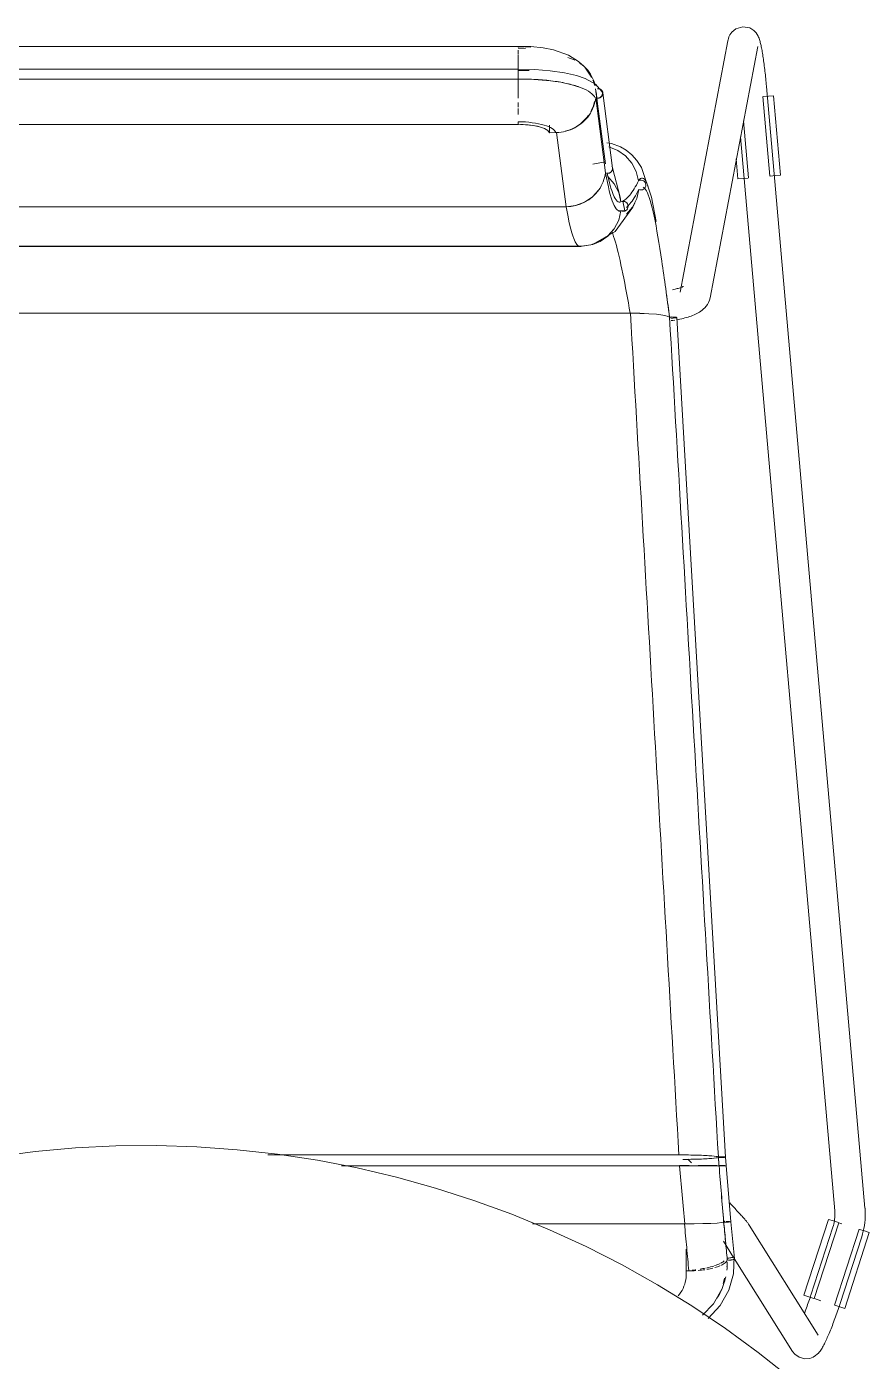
# Model space of a CAD drawing. Header units: millimetres. Extents: x 155927 to 317870, y -36033 to 97293.
# Drawn here: x 160104 to 160438, y 31523 to 32050 of the extents above; entities that cross this region are included whole.
import ezdxf

# ---------------------------------------------------------------- set-up
doc = ezdxf.new("R2010")
doc.units = ezdxf.units.MM
doc.header["$MEASUREMENT"] = 0
doc.layers.add('I-FURN', color=8, linetype='CONTINUOUS', lineweight=9)

msp = doc.modelspace()

# ---------------------------------------------------------------- linework, layer by layer
at = {"layer": 'I-FURN'}
for p, q in [((160384.78, 32049.49), (160387.53, 32050.32)), ((160387.53, 32050.32), (160390.29, 32049.84)), ((160381.73, 32045.14), (160381.64, 32044.73)), ((160381.87, 32045.66), (160381.73, 32045.14)), ((160382.08, 32046.28), (160381.87, 32045.66)), ((160382.46, 32047.08), (160382.08, 32046.28)), ((160383.2, 32048.16), (160382.46, 32047.08)), ((160384.78, 32049.49), (160383.2, 32048.16)), ((160390.29, 32049.84), (160391.95, 32048.8)), ((160391.95, 32048.8), (160392.8, 32047.89)), ((160392.8, 32047.89), (160393.28, 32047.18)), ((160393.28, 32047.18), (160393.58, 32046.62)), ((160393.58, 32046.62), (160393.8, 32046.15)), ((160393.8, 32046.15), (160393.97, 32045.72)), ((160393.97, 32045.72), (160394.11, 32045.32)), ((160394.11, 32045.32), (160394.24, 32044.92)), ((160394.24, 32044.92), (160394.35, 32044.53)), ((160298.74, 32042.54), (160003.89, 32042.54)), ((160298.74, 32042.37), (160298.74, 32042.54)), ((160298.74, 32042.54), (160303.77, 32042.43)), ((160298.74, 32042.52), (160298.74, 32042.24)), ((160298.74, 32041.05), (160298.74, 32039.3)), ((160303.77, 32042.43), (160308.59, 32041.92)), ((160308.59, 32041.92), (160312.63, 32041.13)), ((160312.63, 32041.13), (160318.67, 32039.01)), ((160381.64, 32044.73), (160362.83, 31945.44)), ((160374.62, 31943.2), (160393.43, 32042.49)), ((160394.35, 32044.53), (160394.46, 32044.12)), ((160394.46, 32044.12), (160394.56, 32043.71)), ((160394.56, 32043.71), (160394.66, 32043.28)), ((160394.66, 32043.28), (160394.76, 32042.84)), ((160394.76, 32042.84), (160394.86, 32042.38)), ((160394.86, 32042.38), (160394.95, 32041.9)), ((160394.95, 32041.9), (160395.05, 32041.41)), ((160395.05, 32041.41), (160395.14, 32040.89)), ((160395.14, 32040.89), (160395.24, 32040.36)), ((160395.24, 32040.36), (160395.33, 32039.81)), ((160395.33, 32039.81), (160395.42, 32039.24)), ((160298.74, 32039.02), (160298.74, 32036.44)), ((160298.74, 32033.26), (160298.74, 32036.29)), ((160298.74, 32036.27), (160298.74, 32033.26)), ((160318.67, 32039.01), (160322.56, 32036.61)), ((160322.56, 32036.61), (160325.03, 32034.32)), ((160325.03, 32034.32), (160327.71, 32030.42)), ((160395.42, 32039.24), (160395.51, 32038.65)), ((160395.51, 32038.65), (160395.6, 32038.05)), ((160395.6, 32038.05), (160395.69, 32037.43)), ((160395.69, 32037.43), (160395.78, 32036.8)), ((160395.78, 32036.8), (160395.87, 32036.15)), ((160395.87, 32036.15), (160395.96, 32035.48)), ((160395.96, 32035.48), (160396.05, 32034.81)), ((160396.05, 32034.81), (160396.13, 32034.12)), ((160298.74, 32033.5), (160003.89, 32033.5)), ((160003.89, 32029.54), (160298.74, 32029.54)), ((160298.74, 32033.5), (160298.74, 32029.55)), ((160298.74, 32033.5), (160305.28, 32033.41)), ((160298.74, 32033.43), (160298.74, 32033.5)), ((160298.74, 32033.24), (160298.74, 32033.43)), ((160298.74, 32032.93), (160298.74, 32033.24)), ((160298.74, 32032.54), (160298.74, 32032.93)), ((160298.74, 32032.09), (160298.74, 32032.54)), ((160298.74, 32031.6), (160298.74, 32032.09)), ((160298.74, 32031.1), (160298.74, 32031.6)), ((160298.74, 32030.62), (160298.74, 32031.1)), ((160298.74, 32030.21), (160298.74, 32030.62)), ((160298.74, 32029.88), (160298.74, 32030.21)), ((160298.74, 32029.65), (160298.74, 32029.88)), ((160298.74, 32029.55), (160298.74, 32029.65)), ((160298.74, 32025.76), (160298.74, 32029.57)), ((160298.74, 32029.57), (160298.74, 32025.76)), ((160304.96, 32029.46), (160298.74, 32029.54)), ((160311.53, 32028.93), (160304.96, 32029.46)), ((160305.28, 32033.41), (160311.4, 32032.92)), ((160311.4, 32032.92), (160317.02, 32032.08)), ((160317.02, 32032.08), (160321.71, 32030.98)), ((160321.71, 32030.98), (160325.17, 32029.82)), ((160325.17, 32029.82), (160329.29, 32027.63)), ((160327.71, 32030.42), (160327.81, 32030.23)), ((160396.13, 32034.12), (160396.22, 32033.42)), ((160396.22, 32033.42), (160396.3, 32032.71)), ((160396.3, 32032.71), (160396.38, 32032)), ((160396.38, 32032), (160396.46, 32031.27)), ((160396.46, 32031.27), (160396.54, 32030.54)), ((160396.54, 32030.54), (160396.62, 32029.8)), ((160396.62, 32029.8), (160396.69, 32029.05)), ((160396.69, 32029.05), (160396.76, 32028.3)), ((160298.74, 32025.56), (160298.74, 32022.01)), ((160315.54, 32028.34), (160311.53, 32028.93)), ((160319.97, 32027.37), (160315.54, 32028.34)), ((160323.41, 32026.28), (160319.97, 32027.37)), ((160329.29, 32027.63), (160331.83, 32024.73)), ((160333.2, 31996.1), (160329.35, 32025.79)), ((160329.5, 32024.6), (160330.12, 32019.83)), ((160336.05, 31994.46), (160332.19, 32024.23)), ((160396.76, 32028.3), (160396.83, 32027.55)), ((160396.83, 32027.55), (160396.9, 32026.8)), ((160396.9, 32026.8), (160396.91, 32026.64)), ((160435.86, 31583.32), (160396.91, 32026.64)), ((160298.74, 32020.38), (160298.74, 32018.54)), ((160329.37, 32022.25), (160333.22, 31992.55)), ((160395.5, 32022.67), (160398.26, 31991.25)), ((160395.62, 32022.68), (160397.69, 32022.86)), ((160397.69, 32022.86), (160399.73, 32023.04)), ((160399.73, 32023.04), (160402.49, 31991.63)), ((160298.74, 32018.02), (160298.74, 32015.55)), ((160298.74, 32011.7), (160003.89, 32011.7)), ((160003.89, 32011.64), (160298.74, 32011.64)), ((160298.74, 32011.64), (160301.78, 32011.53)), ((160301.78, 32011.53), (160304.63, 32011.21)), ((160304.63, 32011.21), (160307.12, 32010.7)), ((160307.12, 32010.7), (160309.1, 32010.03)), ((160309.1, 32010.03), (160310.45, 32009.24)), ((160310.45, 32009.24), (160311.09, 32008.38)), ((160311.09, 32008.38), (160311.09, 32011.39)), ((160311.09, 32008.38), (160313.81, 32008.45)), ((160313.81, 32008.45), (160317.67, 31979.17)), ((160389.81, 31990.51), (160387.82, 32013.12)), ((160335.58, 32004.13), (160333.81, 32004.36)), ((160338.11, 32001.39), (160334.59, 32002.79)), ((160339.18, 32002.84), (160335.58, 32004.13)), ((160341.45, 32001.49), (160339.18, 32002.84)), ((160386.61, 32006.77), (160423.91, 31582.27)), ((160341.19, 31999.22), (160338.11, 32001.39)), ((160341.19, 31999.22), (160343.66, 31996.39)), ((160343.67, 31996.39), (160341.19, 31999.22)), ((160343.62, 31999.72), (160341.45, 32001.49)), ((160345.61, 31997.47), (160343.62, 31999.72)), ((160347.43, 31994.65), (160345.61, 31997.47)), ((160384.88, 31998.04), (160385.58, 31990.14)), ((160333.07, 31996.88), (160328.25, 31995.93)), ((160333.69, 31992.39), (160334.18, 31992.36)), ((160334.18, 31992.36), (160334.67, 31992.44)), ((160334.67, 31992.44), (160335.13, 31992.63)), ((160335.13, 31992.63), (160335.51, 31992.93)), ((160335.51, 31992.93), (160335.8, 31993.31)), ((160335.8, 31993.31), (160335.99, 31993.75)), ((160335.99, 31994.69), (160335.81, 31995.13)), ((160336.06, 31994.22), (160335.99, 31994.69)), ((160335.99, 31993.75), (160336.06, 31994.22)), ((160336.03, 31994.54), (160339, 31982.92)), ((160345.41, 31993.07), (160343.67, 31996.39)), ((160346.31, 31989.44), (160345.41, 31993.07)), ((160351.42, 31982.93), (160347.43, 31994.65)), ((160336.71, 31988.18), (160334.2, 31991.06)), ((160338.46, 31984.79), (160336.71, 31988.18)), ((160346.31, 31989.44), (160346.78, 31989.61)), ((160346.79, 31989.61), (160346.31, 31989.44)), ((160346.78, 31989.61), (160347.28, 31989.65)), ((160347.28, 31989.65), (160346.79, 31989.61)), ((160347.28, 31989.65), (160347.78, 31989.57)), ((160347.78, 31989.57), (160347.28, 31989.65)), ((160347.78, 31989.57), (160348.23, 31989.38)), ((160348.23, 31989.38), (160347.78, 31989.57)), ((160348.23, 31989.38), (160348.62, 31989.07)), ((160348.62, 31989.07), (160348.23, 31989.38)), ((160348.62, 31989.07), (160348.92, 31988.68)), ((160348.92, 31988.68), (160348.62, 31989.07)), ((160348.95, 31986.79), (160348.66, 31986.39)), ((160348.66, 31986.39), (160348.95, 31986.79)), ((160348.92, 31988.68), (160349.11, 31988.22)), ((160349.12, 31988.22), (160348.92, 31988.68)), ((160349.13, 31987.25), (160348.95, 31986.79)), ((160348.95, 31986.79), (160349.13, 31987.25)), ((160349.11, 31988.22), (160349.19, 31987.74)), ((160349.19, 31987.74), (160349.12, 31988.22)), ((160349.19, 31987.74), (160349.13, 31987.25)), ((160349.13, 31987.25), (160349.19, 31987.74)), ((160387.62, 31990.32), (160385.58, 31990.14)), ((160389.69, 31990.5), (160387.62, 31990.32)), ((160400.44, 31991.45), (160398.38, 31991.27)), ((160402.49, 31991.63), (160400.44, 31991.45)), ((160324.98, 31980.97), (160328.1, 31983.05)), ((160328.1, 31983.05), (160330.59, 31985.79)), ((160339.36, 31981.07), (160338.46, 31984.79)), ((160339, 31982.92), (160339.32, 31981.05)), ((160345.57, 31982.34), (160343.93, 31979.02)), ((160343.94, 31979.02), (160345.58, 31982.34)), ((160346.37, 31985.96), (160345.57, 31982.34)), ((160345.58, 31982.34), (160346.37, 31985.96)), ((160346.84, 31985.81), (160346.37, 31985.96)), ((160346.37, 31985.96), (160346.84, 31985.8)), ((160347.34, 31985.78), (160346.84, 31985.81)), ((160346.84, 31985.8), (160347.34, 31985.77)), ((160347.83, 31985.87), (160347.34, 31985.78)), ((160347.34, 31985.77), (160347.83, 31985.86)), ((160348.28, 31986.07), (160347.83, 31985.87)), ((160347.83, 31985.86), (160348.28, 31986.07)), ((160348.66, 31986.39), (160348.28, 31986.07)), ((160348.28, 31986.07), (160348.66, 31986.39)), ((160353.32, 31973.27), (160351.42, 31982.93)), ((160317.67, 31979.17), (159984.96, 31979.17)), ((159984.96, 31979.17), (160317.67, 31979.17)), ((160317.67, 31979.17), (160321.44, 31979.65)), ((160321.44, 31979.65), (160324.98, 31980.97)), ((160337.01, 31969.4), (160343.99, 31978.94)), ((160338.29, 31977.55), (160341.17, 31977.6)), ((160338.46, 31973.85), (160339.36, 31977.57)), ((160339.35, 31981.07), (160339.82, 31981.23)), ((160339.82, 31977.41), (160339.35, 31977.57)), ((160339.83, 31981.24), (160339.36, 31981.07)), ((160339.36, 31977.57), (160339.83, 31977.4)), ((160339.82, 31981.23), (160340.32, 31981.27)), ((160340.32, 31977.37), (160339.82, 31977.41)), ((160340.32, 31981.27), (160339.83, 31981.24)), ((160339.83, 31977.4), (160340.32, 31977.37)), ((160340.87, 31977.47), (160340.03, 31981.36)), ((160340.32, 31981.27), (160340.81, 31981.19)), ((160340.82, 31981.19), (160340.32, 31981.27)), ((160340.81, 31977.45), (160340.32, 31977.37)), ((160340.32, 31977.37), (160340.82, 31977.45)), ((160340.81, 31981.19), (160341.26, 31980.99)), ((160341.26, 31977.65), (160340.81, 31977.45)), ((160341.27, 31980.99), (160340.82, 31981.19)), ((160340.82, 31977.45), (160341.27, 31977.65)), ((160341.26, 31980.99), (160341.65, 31980.67)), ((160341.65, 31977.97), (160341.26, 31977.65)), ((160341.65, 31980.67), (160341.27, 31980.99)), ((160341.27, 31977.65), (160341.65, 31977.96)), ((160343.93, 31979.02), (160341.54, 31976.18)), ((160341.54, 31976.18), (160343.94, 31979.02)), ((160341.65, 31980.67), (160341.94, 31980.27)), ((160341.94, 31980.27), (160341.65, 31980.67)), ((160341.94, 31978.37), (160341.65, 31977.97)), ((160341.65, 31977.96), (160341.94, 31978.37)), ((160341.94, 31980.27), (160342.13, 31979.81)), ((160342.13, 31979.81), (160341.94, 31980.27)), ((160342.13, 31978.83), (160341.94, 31978.37)), ((160341.94, 31978.37), (160342.13, 31978.83)), ((160342.13, 31979.81), (160342.19, 31979.32)), ((160342.2, 31979.32), (160342.13, 31979.81)), ((160342.19, 31979.32), (160342.13, 31978.83)), ((160342.13, 31978.83), (160342.2, 31979.32)), ((160343.99, 31978.94), (160344.88, 31980.69)), ((160338.46, 31973.85), (160336.71, 31970.46)), ((160336.71, 31970.46), (160338.46, 31973.85)), ((160328.36, 31964.29), (160337.01, 31969.4)), ((160334.2, 31967.59), (160331.06, 31965.42)), ((160331.07, 31965.41), (160334.2, 31967.58)), ((160336.71, 31970.46), (160334.2, 31967.59)), ((160334.2, 31967.58), (160336.71, 31970.46)), ((160323.7, 31963.58), (159978.92, 31963.58)), ((159978.92, 31963.58), (160323.7, 31963.58)), ((159979.46, 31963.42), (160284.26, 31963.42)), ((160284.26, 31963.42), (160323.17, 31963.42)), ((160323.17, 31963.42), (160328.2, 31964.22)), ((160327.49, 31964.05), (160323.7, 31963.58)), ((160323.7, 31963.58), (160327.5, 31964.05)), ((160331.06, 31965.42), (160327.49, 31964.05)), ((160327.5, 31964.05), (160331.07, 31965.41)), ((160328.2, 31964.22), (160331.38, 31965.59)), ((160360.28, 31946.46), (160359.79, 31946.36)), ((160360.75, 31946.56), (160360.28, 31946.46)), ((160361.2, 31946.67), (160360.75, 31946.56)), ((160361.62, 31946.77), (160361.2, 31946.67)), ((160362.01, 31946.88), (160361.62, 31946.77)), ((160362.38, 31946.99), (160362.01, 31946.88)), ((160362.71, 31947.1), (160362.38, 31946.99)), ((160363.02, 31947.2), (160362.71, 31947.1)), ((160363.29, 31947.3), (160363.02, 31947.2)), ((160363.52, 31947.4), (160363.29, 31947.3)), ((160363.71, 31947.49), (160363.52, 31947.4)), ((160363.87, 31947.56), (160363.71, 31947.49)), ((160363.95, 31947.61), (160363.87, 31947.56)), ((160364.03, 31947.65), (160363.95, 31947.61)), ((160364.05, 31947.67), (160364.03, 31947.65)), ((160373.08, 31939.84), (160372.57, 31939.25)), ((160373.56, 31940.53), (160373.08, 31939.84)), ((160374, 31941.32), (160373.56, 31940.53)), ((160374.36, 31942.22), (160374, 31941.32)), ((160374.62, 31943.2), (160374.36, 31942.22)), ((160343.01, 31937.07), (159959.61, 31937.07)), ((159959.61, 31937.07), (160343.01, 31937.07)), ((160346.78, 31937.02), (160343.01, 31937.07)), ((160343.09, 31937.07), (160346.78, 31937.01)), ((160350.32, 31936.86), (160346.78, 31937.02)), ((160346.84, 31937.01), (160350.32, 31936.86)), ((160353.42, 31936.62), (160350.32, 31936.86)), ((160350.36, 31936.86), (160353.42, 31936.62)), ((160355.91, 31936.31), (160353.42, 31936.62)), ((160353.45, 31936.62), (160355.91, 31936.31)), ((160357.66, 31935.95), (160355.91, 31936.31)), ((160355.92, 31936.31), (160357.66, 31935.94)), ((160358.56, 31935.54), (160357.66, 31935.95)), ((160357.66, 31935.94), (160358.56, 31935.55)), ((160359.03, 31935.56), (160358.56, 31935.54)), ((160358.56, 31935.55), (160359.03, 31935.56)), ((160359.53, 31935.57), (160359.03, 31935.56)), ((160359.03, 31935.56), (160359.53, 31935.57)), ((160359.07, 31935.15), (160359.57, 31935.14)), ((160359.57, 31935.14), (160359.07, 31935.15)), ((160359.91, 31934.22), (160359.18, 31934.12)), ((160360.02, 31935.56), (160359.53, 31935.57)), ((160359.53, 31935.57), (160360.03, 31935.56)), ((160359.57, 31935.14), (160360.06, 31935.15)), ((160360.06, 31935.15), (160359.57, 31935.14)), ((160360.62, 31934.33), (160359.91, 31934.22)), ((160360.48, 31935.54), (160360.02, 31935.56)), ((160360.03, 31935.56), (160360.48, 31935.54)), ((160360.06, 31935.15), (160360.51, 31935.17)), ((160360.51, 31935.17), (160360.06, 31935.15)), ((160360.86, 31935.5), (160360.48, 31935.54)), ((160360.48, 31935.54), (160360.87, 31935.5)), ((160360.51, 31935.17), (160360.89, 31935.21)), ((160360.89, 31935.21), (160360.51, 31935.17)), ((160361.16, 31935.46), (160360.86, 31935.5)), ((160360.87, 31935.5), (160361.17, 31935.46)), ((160360.89, 31935.21), (160361.18, 31935.25)), ((160361.18, 31935.25), (160360.89, 31935.21)), ((160361.35, 31935.41), (160361.16, 31935.46)), ((160361.17, 31935.46), (160361.36, 31935.41)), ((160361.18, 31935.25), (160361.36, 31935.3)), ((160361.37, 31935.3), (160361.18, 31935.25)), ((160362.02, 31934.57), (160361.32, 31934.45)), ((160361.43, 31935.36), (160361.35, 31935.41)), ((160361.36, 31935.41), (160361.43, 31935.36)), ((160361.36, 31935.3), (160361.43, 31935.36)), ((160361.43, 31935.36), (160361.37, 31935.3)), ((160380.72, 31603.45), (160361.43, 31935.36)), ((160362.7, 31934.71), (160362.02, 31934.57)), ((160363.37, 31934.85), (160362.7, 31934.71)), ((160364.02, 31935), (160363.37, 31934.85)), ((160364.67, 31935.17), (160364.02, 31935)), ((160365.3, 31935.34), (160364.67, 31935.17)), ((160365.91, 31935.52), (160365.3, 31935.34)), ((160366.52, 31935.71), (160365.91, 31935.52)), ((160367.11, 31935.92), (160366.52, 31935.71)), ((160367.69, 31936.14), (160367.11, 31935.92)), ((160368.26, 31936.38), (160367.69, 31936.14)), ((160368.82, 31936.63), (160368.26, 31936.38)), ((160369.37, 31936.9), (160368.82, 31936.63)), ((160369.91, 31937.19), (160369.37, 31936.9)), ((160370.45, 31937.51), (160369.91, 31937.19)), ((160370.98, 31937.87), (160370.45, 31937.51)), ((160371.52, 31938.27), (160370.98, 31937.87)), ((160372.05, 31938.73), (160371.52, 31938.27)), ((160372.57, 31939.25), (160372.05, 31938.73)), ((160123.65, 31607.08), (160107.72, 31605.65)), ((160139.63, 31607.87), (160123.65, 31607.08)), ((160155.63, 31608.01), (160139.63, 31607.87)), ((160171.62, 31607.52), (160155.63, 31608.01)), ((160187.58, 31606.39), (160171.62, 31607.52)), ((160107.72, 31605.65), (160091.85, 31603.59)), ((160203.48, 31604.62), (160187.58, 31606.39)), ((160362.26, 31604.34), (160199.67, 31604.34)), ((160199.67, 31604.34), (160362.26, 31604.34)), ((160219.3, 31602.22), (160203.48, 31604.62)), ((160235.01, 31599.18), (160219.3, 31602.22)), ((160366.05, 31604.31), (160362.26, 31604.34)), ((160363.8, 31602.56), (160366.06, 31602.58)), ((160367.23, 31601.17), (160365.75, 31602.7)), ((160369.61, 31604.24), (160366.05, 31604.31)), ((160366.06, 31602.58), (160369.61, 31602.66)), ((160372.74, 31604.11), (160369.61, 31604.24)), ((160369.61, 31602.66), (160372.73, 31602.78)), ((160372.73, 31602.78), (160375.22, 31602.95)), ((160375.24, 31603.95), (160372.74, 31604.11)), ((160375.22, 31602.95), (160376.97, 31603.14)), ((160376.99, 31603.76), (160375.24, 31603.95)), ((160376.97, 31603.14), (160377.88, 31603.35)), ((160377.88, 31603.55), (160376.99, 31603.76)), ((160378.35, 31603.56), (160377.88, 31603.55)), ((160377.88, 31603.35), (160378.34, 31603.34)), ((160378.34, 31603.34), (160378.84, 31603.34)), ((160378.85, 31603.56), (160378.35, 31603.56)), ((160378.84, 31603.34), (160379.33, 31603.34)), ((160379.34, 31603.55), (160378.85, 31603.56)), ((160379.33, 31603.34), (160379.78, 31603.35)), ((160379.79, 31603.54), (160379.34, 31603.55)), ((160379.78, 31603.35), (160380.17, 31603.37)), ((160380.17, 31603.52), (160379.79, 31603.54)), ((160380.46, 31603.5), (160380.17, 31603.52)), ((160380.17, 31603.37), (160380.46, 31603.39)), ((160380.65, 31603.47), (160380.46, 31603.5)), ((160380.46, 31603.39), (160380.65, 31603.42)), ((160380.72, 31603.45), (160380.65, 31603.47)), ((160380.65, 31603.42), (160380.72, 31603.45)), ((160380.72, 31603.45), (160380.99, 31600.09)), ((160362.53, 31600.02), (160228.89, 31600.02)), ((160228.89, 31600.02), (160362.53, 31600.02)), ((160250.58, 31595.52), (160235.01, 31599.18)), ((160366.31, 31600.03), (160362.53, 31600.02)), ((160362.53, 31600.02), (160366.32, 31600.03)), ((160362.54, 31600.15), (160366.32, 31600.15)), ((160366.32, 31600.15), (160362.54, 31600.15)), ((160369.88, 31600.03), (160366.32, 31600.03)), ((160366.32, 31600.03), (160369.88, 31600.03)), ((160369.87, 31600.14), (160373, 31600.14)), ((160373, 31600.14), (160369.88, 31600.14)), ((160373.01, 31600.04), (160369.88, 31600.03)), ((160369.88, 31600.03), (160373.02, 31600.04)), ((160373, 31600.14), (160375.5, 31600.12)), ((160375.5, 31600.12), (160373, 31600.14)), ((160375.52, 31600.05), (160373.02, 31600.04)), ((160373.02, 31600.04), (160375.52, 31600.05)), ((160375.5, 31600.12), (160377.25, 31600.11)), ((160377.25, 31600.11), (160375.5, 31600.12)), ((160377.26, 31600.07), (160375.52, 31600.05)), ((160375.52, 31600.05), (160377.27, 31600.07)), ((160378.15, 31600.08), (160377.26, 31600.07)), ((160377.27, 31600.07), (160378.15, 31600.08)), ((160378.15, 31600.09), (160378.62, 31600.1)), ((160378.62, 31600.1), (160378.15, 31600.09)), ((160378.62, 31600.08), (160378.15, 31600.08)), ((160378.15, 31600.08), (160378.63, 31600.08)), ((160378.62, 31600.1), (160379.11, 31600.1)), ((160379.12, 31600.1), (160378.62, 31600.1)), ((160379.12, 31600.08), (160378.62, 31600.08)), ((160378.63, 31600.08), (160379.12, 31600.08)), ((160379.11, 31600.1), (160379.6, 31600.1)), ((160379.61, 31600.1), (160379.12, 31600.1)), ((160379.61, 31600.08), (160379.12, 31600.08)), ((160379.12, 31600.08), (160379.61, 31600.08)), ((160379.6, 31600.1), (160380.05, 31600.09)), ((160380.06, 31600.09), (160379.61, 31600.1)), ((160380.06, 31600.08), (160379.61, 31600.08)), ((160379.61, 31600.08), (160380.06, 31600.08)), ((160380.05, 31600.09), (160380.44, 31600.09)), ((160380.44, 31600.09), (160380.06, 31600.09)), ((160380.44, 31600.08), (160380.06, 31600.08)), ((160380.06, 31600.08), (160380.45, 31600.08)), ((160380.74, 31600.08), (160380.44, 31600.08)), ((160380.45, 31600.08), (160380.74, 31600.08)), ((160380.92, 31600.09), (160380.99, 31600.09)), ((160380.99, 31600.09), (160380.92, 31600.09)), ((160380.93, 31600.09), (160380.99, 31600.09)), ((160380.99, 31600.09), (160380.93, 31600.09)), ((160382.82, 31577.89), (160380.99, 31600.09)), ((160266, 31591.24), (160250.58, 31595.52)), ((160281.23, 31586.35), (160266, 31591.24)), ((160296.26, 31580.85), (160281.23, 31586.35)), ((160311.05, 31574.76), (160296.26, 31580.85)), ((160382.79, 31584.93), (160382.35, 31585.4)), ((160383.22, 31584.46), (160382.79, 31584.93)), ((160383.65, 31584.01), (160383.22, 31584.46)), ((160384.06, 31583.57), (160383.65, 31584.01)), ((160384.46, 31583.13), (160384.06, 31583.57)), ((160384.85, 31582.71), (160384.46, 31583.13)), ((160385.23, 31582.29), (160384.85, 31582.71)), ((160385.6, 31581.89), (160385.23, 31582.29)), ((160385.96, 31581.5), (160385.6, 31581.89)), ((160386.3, 31581.12), (160385.96, 31581.5)), ((160386.63, 31580.76), (160386.3, 31581.12)), ((160386.95, 31580.41), (160386.63, 31580.76)), ((160423.91, 31582.27), (160423.95, 31581.61)), ((160423.95, 31581.61), (160423.97, 31580.95)), ((160423.97, 31580.95), (160423.96, 31580.29)), ((160435.87, 31583.27), (160435.86, 31583.32)), ((160435.94, 31582.13), (160435.87, 31583.27)), ((160435.97, 31580.99), (160435.94, 31582.13)), ((160435.96, 31579.85), (160435.97, 31580.99)), ((160304.35, 31577.06), (160364.47, 31577.06)), ((160364.47, 31577.06), (160304.35, 31577.06)), ((160364.47, 31577.06), (160368.23, 31577.08)), ((160368.23, 31577.08), (160364.59, 31577.06)), ((160371.77, 31577.16), (160368.33, 31577.08)), ((160368.33, 31577.08), (160371.77, 31577.16)), ((160371.77, 31577.16), (160374.86, 31577.27)), ((160374.87, 31577.27), (160371.83, 31577.16)), ((160374.86, 31577.27), (160377.34, 31577.42)), ((160377.35, 31577.42), (160374.91, 31577.27)), ((160377.34, 31577.42), (160379.08, 31577.6)), ((160379.08, 31577.6), (160377.36, 31577.42)), ((160379.97, 31577.79), (160379.08, 31577.6)), ((160379.08, 31577.6), (160379.97, 31577.79)), ((160379.97, 31577.79), (160380.44, 31577.79)), ((160380.44, 31577.79), (160379.97, 31577.79)), ((160380.45, 31577.99), (160379.98, 31577.98)), ((160379.98, 31577.98), (160380.45, 31577.99)), ((160380.44, 31577.79), (160380.94, 31577.78)), ((160380.93, 31577.78), (160380.44, 31577.79)), ((160381.42, 31577.79), (160380.93, 31577.78)), ((160380.94, 31577.78), (160381.43, 31577.79)), ((160381.44, 31577.99), (160380.95, 31577.99)), ((160380.95, 31577.99), (160381.44, 31577.99)), ((160381.88, 31577.8), (160381.42, 31577.79)), ((160381.43, 31577.79), (160381.88, 31577.8)), ((160381.89, 31577.97), (160381.44, 31577.99)), ((160381.44, 31577.99), (160381.89, 31577.97)), ((160381.88, 31577.8), (160382.27, 31577.82)), ((160382.26, 31577.82), (160381.88, 31577.8)), ((160382.28, 31577.96), (160381.89, 31577.97)), ((160381.89, 31577.97), (160382.27, 31577.96)), ((160382.56, 31577.84), (160382.26, 31577.82)), ((160382.27, 31577.96), (160382.57, 31577.94)), ((160382.27, 31577.82), (160382.56, 31577.84)), ((160382.57, 31577.94), (160382.28, 31577.96)), ((160382.56, 31577.84), (160382.75, 31577.86)), ((160382.76, 31577.91), (160382.57, 31577.94)), ((160382.57, 31577.94), (160382.75, 31577.91)), ((160382.75, 31577.91), (160382.82, 31577.89)), ((160382.82, 31577.89), (160382.75, 31577.86)), ((160382.75, 31577.86), (160382.82, 31577.89)), ((160382.82, 31577.89), (160382.76, 31577.91)), ((160384.24, 31563.4), (160382.82, 31577.89)), ((160387.25, 31580.07), (160386.95, 31580.41)), ((160387.54, 31579.75), (160387.25, 31580.07)), ((160387.81, 31579.44), (160387.54, 31579.75)), ((160388.07, 31579.15), (160387.81, 31579.44)), ((160388.31, 31578.87), (160388.07, 31579.15)), ((160388.54, 31578.6), (160388.31, 31578.87)), ((160388.75, 31578.35), (160388.54, 31578.6)), ((160388.95, 31578.11), (160388.75, 31578.35)), ((160389.14, 31577.88), (160388.95, 31578.11)), ((160389.32, 31577.65), (160389.14, 31577.88)), ((160389.5, 31577.43), (160389.32, 31577.65)), ((160389.67, 31577.2), (160389.5, 31577.43)), ((160389.85, 31576.94), (160389.67, 31577.2)), ((160390.07, 31576.62), (160389.85, 31576.94)), ((160417.37, 31533.04), (160390.07, 31576.62)), ((160421.42, 31578.86), (160411.73, 31548.85)), ((160423.16, 31575.71), (160414.45, 31548.9)), ((160415.78, 31547.54), (160425.46, 31577.55)), ((160421.42, 31578.86), (160423.37, 31578.23)), ((160423.17, 31575.74), (160423.16, 31575.71)), ((160423.36, 31576.37), (160423.17, 31575.74)), ((160423.53, 31577.01), (160423.36, 31576.37)), ((160423.37, 31578.23), (160425.35, 31577.59)), ((160423.67, 31577.66), (160423.53, 31577.01)), ((160423.78, 31578.31), (160423.67, 31577.66)), ((160423.87, 31578.97), (160423.78, 31578.31)), ((160423.93, 31579.63), (160423.87, 31578.97)), ((160423.96, 31580.29), (160423.93, 31579.63)), ((160425.56, 31577.52), (160426.73, 31577.14)), ((160435.19, 31574.2), (160435.44, 31575.31)), ((160435.44, 31575.31), (160435.63, 31576.44)), ((160435.63, 31576.44), (160435.79, 31577.57)), ((160435.79, 31577.57), (160435.9, 31578.71)), ((160435.9, 31578.71), (160435.96, 31579.85)), ((160325.59, 31568.08), (160311.05, 31574.76)), ((160379.9, 31570.25), (160383.92, 31563.83)), ((160433.53, 31574.94), (160423.85, 31544.94)), ((160425.86, 31545.19), (160434.58, 31572)), ((160437.58, 31573.64), (160427.89, 31543.63)), ((160433.65, 31574.91), (160435.62, 31574.27)), ((160434.58, 31572), (160434.91, 31573.09)), ((160434.91, 31573.09), (160435.19, 31574.2)), ((160435.62, 31574.27), (160437.58, 31573.64)), ((160339.84, 31560.82), (160325.59, 31568.08)), ((160365.18, 31557.26), (160365.18, 31567.02)), ((160353.8, 31553), (160339.84, 31560.82)), ((160384.12, 31564.29), (160383.83, 31557.38)), ((160384.17, 31563.43), (160407.21, 31526.66)), ((160366.17, 31558.5), (160365.12, 31558.5)), ((160383.83, 31557.38), (160381.96, 31550.86)), ((160367.43, 31544.63), (160353.8, 31553)), ((160379.25, 31551.26), (160375.89, 31545.43)), ((160381.96, 31550.86), (160378.57, 31544.85)), ((160414.34, 31548.57), (160414.45, 31548.9)), ((160380.72, 31535.71), (160367.43, 31544.63)), ((160375.89, 31545.43), (160371.62, 31540.96)), ((160378.57, 31544.85), (160373.83, 31539.7)), ((160413.69, 31548.22), (160411.73, 31548.85)), ((160412.48, 31543.18), (160412.71, 31543.83)), ((160412.71, 31543.83), (160412.95, 31544.48)), ((160412.95, 31544.48), (160413.19, 31545.15)), ((160413.19, 31545.15), (160413.42, 31545.82)), ((160413.42, 31545.82), (160413.65, 31546.5)), ((160413.65, 31546.5), (160413.89, 31547.19)), ((160415.66, 31547.58), (160413.69, 31548.22)), ((160413.89, 31547.19), (160414.12, 31547.88)), ((160414.12, 31547.88), (160414.34, 31548.57)), ((160415.87, 31547.51), (160418.35, 31546.71)), ((160425.94, 31544.26), (160423.96, 31544.9)), ((160425.22, 31543.26), (160425.47, 31543.99)), ((160425.47, 31543.99), (160425.72, 31544.73)), ((160425.72, 31544.73), (160425.86, 31545.19)), ((160427.89, 31543.63), (160425.94, 31544.26)), ((160412.01, 31541.92), (160412.24, 31542.54)), ((160412.24, 31542.54), (160412.48, 31543.18)), ((160423.46, 31538.26), (160423.71, 31538.95)), ((160423.71, 31538.95), (160423.96, 31539.65)), ((160423.96, 31539.65), (160424.22, 31540.36)), ((160424.22, 31540.36), (160424.47, 31541.07)), ((160424.47, 31541.07), (160424.72, 31541.8)), ((160424.72, 31541.8), (160424.98, 31542.52)), ((160424.98, 31542.52), (160425.22, 31543.26)), ((160393.64, 31526.28), (160380.72, 31535.71)), ((160421.21, 31532.65), (160421.45, 31533.22)), ((160421.45, 31533.22), (160421.69, 31533.79)), ((160421.69, 31533.79), (160421.94, 31534.39)), ((160421.94, 31534.39), (160422.19, 31535)), ((160422.19, 31535), (160422.44, 31535.63)), ((160422.44, 31535.63), (160422.69, 31536.27)), ((160422.69, 31536.27), (160422.95, 31536.92)), ((160422.95, 31536.92), (160423.2, 31537.59)), ((160423.2, 31537.59), (160423.46, 31538.26)), ((160418.63, 31527.58), (160418.88, 31527.98)), ((160418.88, 31527.98), (160419.11, 31528.37)), ((160419.11, 31528.37), (160419.34, 31528.79)), ((160419.34, 31528.79), (160419.57, 31529.21)), ((160419.57, 31529.21), (160419.8, 31529.65)), ((160419.8, 31529.65), (160420.03, 31530.11)), ((160420.03, 31530.11), (160420.26, 31530.58)), ((160420.26, 31530.58), (160420.49, 31531.07)), ((160420.49, 31531.07), (160420.73, 31531.58)), ((160420.73, 31531.58), (160420.97, 31532.11)), ((160420.97, 31532.11), (160421.21, 31532.65)), ((160406.17, 31516.33), (160393.64, 31526.28)), ((160408.1, 31525.54), (160407.21, 31526.66)), ((160408.1, 31525.54), (160409.83, 31524.32)), ((160409.83, 31524.32), (160412.06, 31523.73)), ((160412.06, 31523.73), (160414.03, 31523.9)), ((160414.03, 31523.9), (160415.41, 31524.43)), ((160415.41, 31524.43), (160416.33, 31524.99)), ((160416.33, 31524.99), (160416.95, 31525.51)), ((160416.95, 31525.51), (160417.42, 31525.98)), ((160417.42, 31525.98), (160417.79, 31526.4)), ((160417.79, 31526.4), (160418.1, 31526.81)), ((160418.1, 31526.81), (160418.38, 31527.2)), ((160418.38, 31527.2), (160418.63, 31527.58))]:
    msp.add_line(p, q, dxfattribs=at)
for centre, major_axis, ratio, start_param, end_param in [((160298.74, 32038.26), (12.4, 0), 0.287441, 1.332781, 1.570796), ((160298.74, 32026.79), (0, 15.75), 0.000004, 3.431839, 3.614078), ((160317.54, 31994.24), (15.78, 0), 0.955139, 5.929149, 6.170649), ((160334.1, 31994.23), (1.96, 0), 0.955139, 4.501447, 6.790779), ((160317.54, 31994.24), (15.78, 0), 0.955139, 5.687432, 5.928979), ((160317.54, 31994.24), (15.78, 0), 0.955139, 4.720632, 5.68731)]:
    msp.add_ellipse(centre, major_axis=major_axis, ratio=ratio, start_param=start_param, end_param=end_param, dxfattribs=at)
for points in [[(160298.74, 32042.45), (160300.45, 32042.46), (160302.13, 32042.38), (160303.71, 32042.23)], [(160321.12, 32037.06), (160320.24, 32037.49), (160319.31, 32037.89), (160318.35, 32038.13)], [(160298.74, 32032.97), (160300.17, 32033), (160301.59, 32032.99), (160303, 32032.96)], [(160298.74, 32029.57), (160301.08, 32029.61), (160305.74, 32029.54), (160312.59, 32028.91), (160318.74, 32027.8), (160323.81, 32026.27), (160327.51, 32024.38), (160328.82, 32022.97), (160329.17, 32022.24)], [(160328.29, 32029.13), (160328.53, 32028.5), (160328.69, 32027.85), (160328.83, 32027.19)], [(160313.81, 32008.45), (160315.1, 32008.49), (160317.6, 32008.85), (160321.2, 32010.26), (160324.35, 32012.46), (160326.88, 32015.29), (160328.64, 32018.63), (160329.22, 32021.01), (160329.37, 32022.25)], [(160328.91, 32020.73), (160328.6, 32019.35), (160328.1, 32017.98), (160327.4, 32016.72)], [(160330.13, 32022.07), (160329.97, 32022.06), (160329.8, 32022.06), (160329.64, 32022.1)], [(160298.74, 32012.77), (160302.53, 32012.71), (160309.92, 32011.74), (160313.31, 32009.58), (160313.56, 32008.46)], [(160307.12, 32010.75), (160305.07, 32011.3), (160302.35, 32011.58), (160299.58, 32011.68)], [(160339.35, 31977.57), (160338.33, 31977.02), (160336.29, 31978.99), (160334.24, 31987.05), (160333.22, 31992.55)], [(160323.17, 31963.42), (160323.35, 31963.42), (160323.53, 31963.48), (160323.7, 31963.58)], [(160358.55, 31935.56), (160358.16, 31938.62), (160357.77, 31941.71), (160357.39, 31944.76)], [(160343.09, 31937.07), (160346.29, 31881.71), (160349.48, 31826.29), (160352.68, 31770.83)], [(160358.56, 31935.55), (160361.78, 31880.31), (160368.22, 31769.71), (160374.66, 31658.95), (160377.88, 31603.55)], [(160352.68, 31770.83), (160355.87, 31715.37), (160359.07, 31659.87), (160362.26, 31604.34)], [(160378.15, 31600.08), (160378.11, 31600.66), (160378.02, 31601.81), (160377.93, 31602.97), (160377.88, 31603.55)], [(160378.15, 31600.09), (160378.1, 31600.64), (160378.01, 31601.72), (160377.92, 31602.81), (160377.88, 31603.35)], [(160362.53, 31600.02), (160362.87, 31596.19), (160363.22, 31592.36), (160363.56, 31588.53)], [(160378.15, 31600.08), (160378.46, 31596.36), (160379.06, 31588.93), (160379.66, 31581.5), (160379.97, 31577.79)], [(160378.67, 31593.77), (160378.71, 31593.36), (160378.74, 31592.95), (160378.77, 31592.54)], [(160363.56, 31588.53), (160363.9, 31584.7), (160364.25, 31580.88), (160364.59, 31577.06)], [(160379.07, 31588.93), (160379.38, 31585.28), (160379.68, 31581.63), (160379.98, 31577.98)], [(160366.17, 31558.5), (160365.91, 31561.53), (160365.37, 31567.67), (160364.78, 31573.92), (160364.47, 31577.06)], [(160381.41, 31562.84), (160381.17, 31565.28), (160380.69, 31570.23), (160380.21, 31575.27), (160379.97, 31577.79)], [(160380.69, 31570.9), (160380.45, 31573.24), (160380.22, 31575.61), (160379.98, 31577.98)], [(160370.7, 31559.19), (160371.38, 31559.3), (160372.04, 31559.43), (160372.7, 31559.57)], [(160373.36, 31559.72), (160374.28, 31559.93), (160375.22, 31560.17), (160376.07, 31560.41)], [(160375.75, 31559.6), (160375.01, 31559.42), (160374.21, 31559.26), (160373.38, 31559.11)], [(160376.4, 31560.56), (160377.21, 31560.83), (160378.02, 31561.12), (160378.58, 31561.41)], [(160378.41, 31560.47), (160377.82, 31560.22), (160377.16, 31559.99), (160376.43, 31559.79)], [(160378.82, 31561.53), (160379.46, 31561.84), (160379.85, 31562.16), (160380.18, 31562.48)], [(160381.41, 31562.84), (160381.26, 31562.45), (160380.7, 31561.7), (160379.55, 31561), (160378.86, 31560.67)], [(160381.37, 31561.31), (160381.36, 31560.48), (160381.32, 31559.66), (160381.24, 31558.84)], [(160381.26, 31560.06), (160381.32, 31560.71), (160381.33, 31561.36), (160381.32, 31562.01)], [(160365.12, 31558.5), (160365.17, 31558), (160365.19, 31557.49), (160365.18, 31556.98)], [(160368.96, 31558.6), (160368.05, 31558.55), (160367.12, 31558.51), (160366.17, 31558.5)], [(160367.58, 31558.74), (160368.06, 31558.79), (160368.53, 31558.86), (160368.99, 31558.92)], [(160372.52, 31558.97), (160371.68, 31558.85), (160370.8, 31558.73), (160369.89, 31558.67)], [(160379.74, 31553.44), (160380, 31554.15), (160380.18, 31554.87), (160380.31, 31555.61)]]:
    msp.add_open_spline(points, degree=3, dxfattribs=at)
for points, knots in [([(160329.16, 32026.91), (160329, 32027.68), (160328.43, 32029.58), (160326.88, 32032.44), (160324.87, 32034.63), (160323.49, 32035.63), (160323.08, 32035.9)], [0.0592823, 0.0592823, 0.0592823, 0.0592823, 0.1666667, 0.3333333, 0.5, 0.565028, 0.565028, 0.565028, 0.565028]), ([(160329.37, 32022.25), (160329.51, 32022.19), (160329.73, 32022.12), (160330.01, 32022.08), (160330.29, 32022.07), (160330.59, 32022.1), (160330.88, 32022.19), (160331.15, 32022.3), (160331.47, 32022.5), (160331.79, 32022.8), (160332.02, 32023.17), (160332.16, 32023.53), (160332.2, 32023.84), (160332.21, 32024.11), (160332.17, 32024.38), (160332.1, 32024.62), (160331.99, 32024.87), (160331.8, 32025.17), (160331.47, 32025.48), (160331.07, 32025.7), (160330.72, 32025.8), (160330.46, 32025.83), (160330.3, 32025.84), (160330.23, 32025.83)], [0, 0, 0, 0, 0.0555556, 0.0833333, 0.1111111, 0.1666667, 0.1944444, 0.2222222, 0.2777778, 0.3333333, 0.3888889, 0.4444444, 0.4791667, 0.5138889, 0.5486111, 0.5833333, 0.6180556, 0.6527778, 0.7222222, 0.7916667, 0.8263889, 0.8611111, 0.8888889, 0.8888889, 0.8888889, 0.8888889]), ([(160330.13, 32025.82), (160330.3, 32025.82), (160330.59, 32025.78), (160330.97, 32025.63), (160331.39, 32025.38), (160331.84, 32024.85), (160332.09, 32023.99), (160331.86, 32023.2), (160331.47, 32022.67), (160331.09, 32022.35), (160330.78, 32022.21), (160330.62, 32022.16)], [-0.875, -0.875, -0.875, -0.875, -0.8125, -0.765625, -0.71875, -0.625, -0.5, -0.375, -0.3125, -0.25, -0.1875, -0.1875, -0.1875, -0.1875]), ([(160326.54, 32015.37), (160325.1, 32013.32), (160322.16, 32010.81), (160318.59, 32009.25), (160317.34, 32009)], [-0.6666667, -0.6666667, -0.6666667, -0.6666667, -0.3333333, -0.1666667, -0.1666667, -0.1666667, -0.1666667]), ([(160339.35, 31981.07), (160338.33, 31980.53), (160336.52, 31982.26), (160334.7, 31988.74), (160333.91, 31992.46)], [0, 0, 0, 0, 0.5, 0.8877852, 0.8877852, 0.8877852, 0.8877852]), ([(160346.31, 31989.44), (160345.15, 31987.04), (160343.06, 31983.61), (160340.97, 31981.83), (160340.03, 31981.36)], [0, 0, 0, 0, 0.5, 0.9025379, 0.9025379, 0.9025379, 0.9025379]), ([(160350.16, 31987.02), (160349.9, 31987.74), (160348.63, 31990.76), (160347.35, 31990.98), (160346.33, 31989.47)], [0.6866019, 0.6866019, 0.6866019, 0.6866019, 0.75, 0.9986976, 0.9986976, 0.9986976, 0.9986976]), ([(160358.56, 31935.54), (160357.55, 31943.09), (160355.51, 31958.31), (160352.46, 31976.74), (160350.02, 31985.04), (160348.6, 31986.64), (160348.2, 31986.84)], [0, 0, 0, 0, 0.25, 0.5, 0.75, 0.8499412, 0.8499412, 0.8499412, 0.8499412]), ([(160346.37, 31985.96), (160345.2, 31983.55), (160343.57, 31980.89), (160341.94, 31979.22), (160341.48, 31978.83)], [0, 0, 0, 0, 0.5, 0.696307, 0.696307, 0.696307, 0.696307]), ([(160317.67, 31979.17), (160318.67, 31973.45), (160320.51, 31965.81), (160322.34, 31963.42), (160323.17, 31963.42)], [0, 0, 0, 0, 0.5, 0.9107154, 0.9107154, 0.9107154, 0.9107154]), ([(160335.71, 31969.35), (160336.2, 31968.2), (160337.66, 31963.95), (160340.09, 31953.24), (160342.04, 31942.46), (160343.01, 31937.07)], [0.375, 0.375, 0.375, 0.375, 0.5, 0.75, 1, 1, 1, 1]), ([(160362.26, 31604.34), (160363.54, 31604.34), (160366.09, 31604.32), (160369.69, 31604.24), (160372.86, 31604.12), (160376.22, 31603.9), (160377.61, 31603.69), (160377.88, 31603.55)], [-1, -1, -1, -1, -0.833333, -0.666667, -0.5, -0.333333, 0, 0, 0, 0]), ([(160377.88, 31603.35), (160377.59, 31603.2), (160376.19, 31602.99), (160372.84, 31602.78), (160369.69, 31602.65), (160366.57, 31602.58), (160364.56, 31602.56), (160363.8, 31602.56)], [-1, -1, -1, -1, -0.6666667, -0.5, -0.3333333, -0.1666667, -0.0664381, -0.0664381, -0.0664381, -0.0664381]), ([(160377.88, 31603.55), (160378.11, 31603.55), (160378.6, 31603.56), (160379.23, 31603.56), (160379.69, 31603.55), (160380.11, 31603.53), (160380.56, 31603.5), (160380.72, 31603.47), (160380.72, 31603.45)], [-1, -1, -1, -1, -0.90625, -0.8125, -0.765625, -0.71875, -0.625, -0.501507, -0.501507, -0.501507, -0.501507]), ([(160380.72, 31603.45), (160380.72, 31603.43), (160380.58, 31603.4), (160380.18, 31603.37), (160379.8, 31603.35), (160379.34, 31603.34), (160378.84, 31603.33), (160378.34, 31603.34), (160378.02, 31603.34), (160377.88, 31603.35)], [-0.5, -0.5, -0.5, -0.5, -0.375, -0.3125, -0.25, -0.1875, -0.125, -0.0625, 0, 0, 0, 0]), ([(160381.3, 31563.57), (160381.53, 31563.56), (160382.01, 31563.57), (160382.77, 31563.65), (160383.43, 31563.81), (160383.86, 31563.98), (160384.02, 31564.1), (160384.06, 31564.14)], [-1, -1, -1, -1, -0.90625, -0.8125, -0.71875, -0.625, -0.5625, -0.5625, -0.5625, -0.5625]), ([(160384.19, 31563.25), (160384.18, 31563.22), (160384.13, 31563.18), (160384.02, 31563.1), (160383.83, 31563), (160383.51, 31562.9), (160383.12, 31562.82), (160382.76, 31562.79), (160382.39, 31562.77), (160381.94, 31562.78), (160381.58, 31562.81), (160381.41, 31562.84)], [0.5555556, 0.5555556, 0.5555556, 0.5555556, 0.5833333, 0.6180556, 0.6527778, 0.7222222, 0.7916667, 0.8263889, 0.8611111, 0.9305556, 1, 1, 1, 1]), ([(160365.12, 31558.5), (160365.34, 31556.12), (160364.71, 31552.52), (160362.78, 31549.52), (160362.01, 31548.61)], [0, 0, 0, 0, 0.3333333, 0.5, 0.5, 0.5, 0.5]), ([(160380.8, 31556.16), (160380.36, 31554.08), (160379.39, 31551.12), (160377.83, 31548.45), (160377.3, 31547.65)], [-0.8210019, -0.8210019, -0.8210019, -0.8210019, -0.6666667, -0.5975811, -0.5975811, -0.5975811, -0.5975811])]:
    msp.add_open_spline(points, degree=3, knots=knots, dxfattribs=at)

doc.saveas('drawing.dxf')
